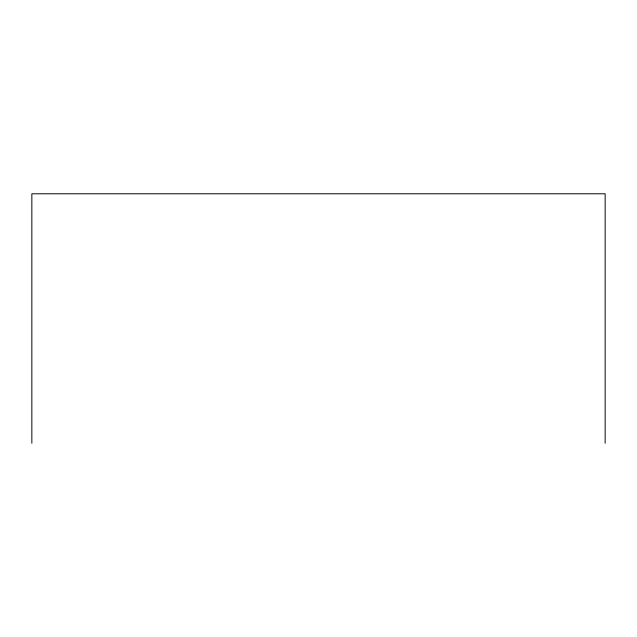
<?xml version="1.0" encoding="UTF-8"?>
<svg xmlns="http://www.w3.org/2000/svg" width="637" height="637" viewBox="0 0 637 637"><rect width="100%" height="100%" fill="white"/><g stroke="black" fill="none" stroke-linecap="round" stroke-linejoin="round"><path stroke-width="0.96" d="M605.15 443.209L605.15 193.791L31.85 193.791L31.85 443.209"/></g></svg>
